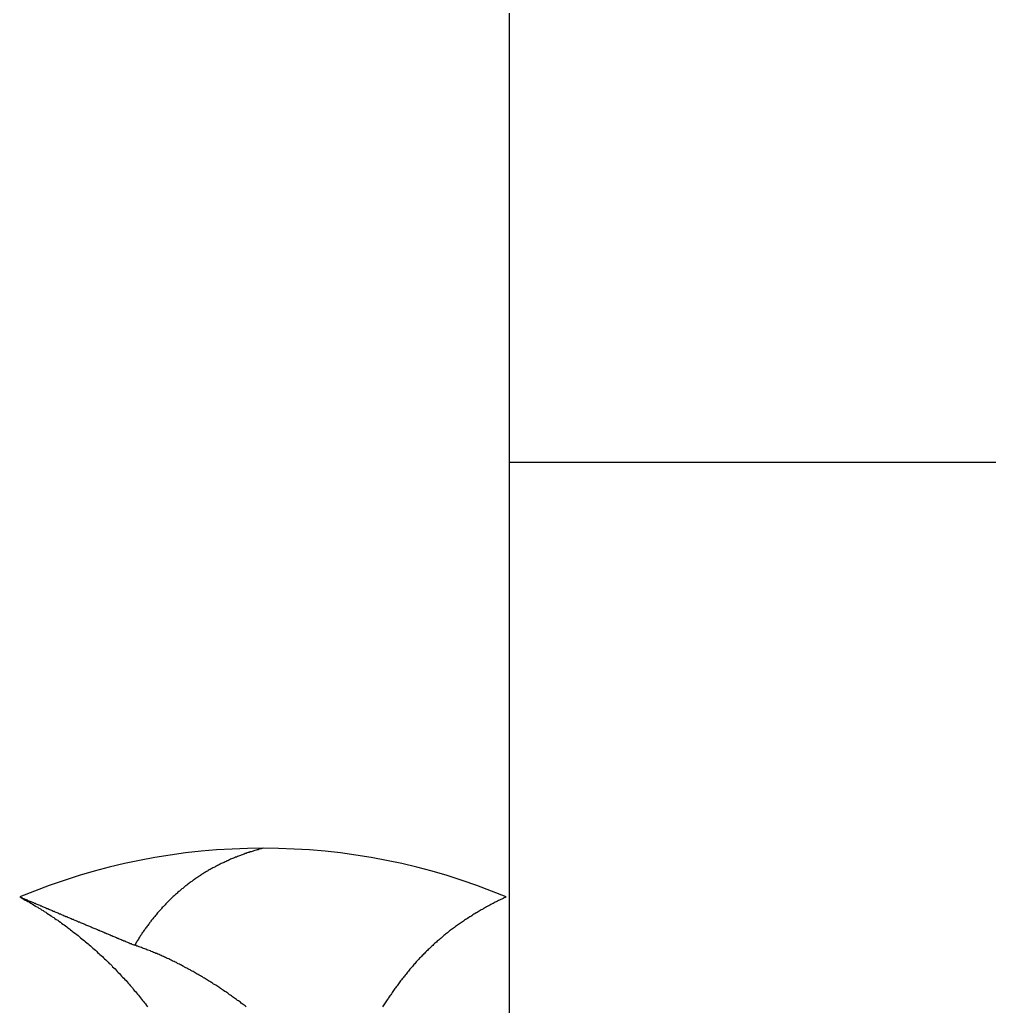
# Model space of a CAD drawing. Extents: x -644 to 199, y 146 to 558.
# Drawn here: x -474.785 to -470.799, y 357.162 to 361.216 of the extents above; entities that cross this region are included whole.
import ezdxf

# ---------------------------------------------------------------- set-up
doc = ezdxf.new("R2010")
doc.units = 0
doc.linetypes.add('CONTINOUS', pattern=[0])
doc.layers.get('0').update_dxf_attribs({"linetype": 'CONTINUOUS'})

msp = doc.modelspace()

# ---------------------------------------------------------------- linework, layer by layer
at = {"color": 7, "linetype": 'CONTINOUS'}
for p, q in [((-472.7728, 396.0611), (-472.7728, 340.5611)), ((-472.7728, 359.3971), (184.2273, 359.3971))]:
    msp.add_line(p, q, dxfattribs=at)
at = {"color": 7}
for points in [[(-473.785, 357.811, 0), (-473.789, 357.81, 0), (-473.793, 357.809, 0), (-473.797, 357.808, 0), (-473.801, 357.807, 0), (-473.805, 357.805, 0), (-473.809, 357.804, 0), (-473.813, 357.803, 0), (-473.818, 357.802, 0), (-473.822, 357.801, 0), (-473.826, 357.799, 0), (-473.83, 357.798, 0), (-473.834, 357.797, 0), (-473.838, 357.796, 0), (-473.842, 357.794, 0), (-473.846, 357.793, 0), (-473.85, 357.792, 0), (-473.854, 357.79, 0), (-473.858, 357.789, 0), (-473.862, 357.787, 0), (-473.866, 357.786, 0), (-473.87, 357.784, 0), (-473.874, 357.783, 0), (-473.878, 357.781, 0), (-473.882, 357.78, 0), (-473.886, 357.778, 0), (-473.89, 357.777, 0), (-473.894, 357.775, 0), (-473.898, 357.774, 0), (-473.902, 357.772, 0), (-473.906, 357.771, 0), (-473.91, 357.769, 0), (-473.914, 357.767, 0), (-473.918, 357.766, 0), (-473.922, 357.764, 0), (-473.926, 357.762, 0), (-473.93, 357.76, 0), (-473.933, 357.759, 0), (-473.937, 357.757, 0), (-473.941, 357.755, 0), (-473.945, 357.753, 0), (-473.949, 357.751, 0), (-473.953, 357.75, 0), (-473.957, 357.748, 0), (-473.961, 357.746, 0), (-473.964, 357.744, 0), (-473.968, 357.742, 0), (-473.972, 357.74, 0), (-473.976, 357.738, 0), (-473.98, 357.736, 0), (-473.983, 357.734, 0), (-473.987, 357.732, 0), (-473.991, 357.73, 0), (-473.995, 357.728, 0), (-473.998, 357.726, 0), (-474.002, 357.724, 0), (-474.006, 357.722, 0), (-474.01, 357.719, 0), (-474.013, 357.717, 0), (-474.017, 357.715, 0), (-474.021, 357.713, 0), (-474.024, 357.711, 0), (-474.028, 357.708, 0), (-474.032, 357.706, 0), (-474.035, 357.704, 0), (-474.039, 357.702, 0), (-474.042, 357.699, 0), (-474.046, 357.697, 0), (-474.05, 357.695, 0), (-474.053, 357.692, 0), (-474.057, 357.69, 0), (-474.06, 357.688, 0), (-474.064, 357.685, 0), (-474.067, 357.683, 0), (-474.071, 357.68, 0), (-474.074, 357.678, 0), (-474.078, 357.675, 0), (-474.081, 357.673, 0), (-474.085, 357.67, 0), (-474.088, 357.668, 0), (-474.091, 357.665, 0), (-474.095, 357.662, 0), (-474.098, 357.66, 0), (-474.102, 357.657, 0), (-474.105, 357.655, 0), (-474.108, 357.652, 0), (-474.112, 357.649, 0), (-474.115, 357.646, 0), (-474.118, 357.644, 0), (-474.122, 357.641, 0), (-474.125, 357.638, 0), (-474.128, 357.635, 0), (-474.131, 357.633, 0), (-474.135, 357.63, 0), (-474.138, 357.627, 0), (-474.141, 357.624, 0), (-474.144, 357.621, 0), (-474.147, 357.618, 0), (-474.15, 357.616, 0), (-474.154, 357.613, 0), (-474.157, 357.61, 0), (-474.16, 357.607, 0), (-474.163, 357.604, 0), (-474.166, 357.601, 0), (-474.169, 357.598, 0), (-474.172, 357.595, 0), (-474.175, 357.592, 0), (-474.178, 357.589, 0), (-474.181, 357.586, 0), (-474.184, 357.583, 0), (-474.187, 357.579, 0), (-474.19, 357.576, 0), (-474.193, 357.573, 0), (-474.196, 357.57, 0), (-474.199, 357.567, 0), (-474.202, 357.564, 0), (-474.204, 357.561, 0), (-474.207, 357.557, 0), (-474.21, 357.554, 0), (-474.213, 357.551, 0), (-474.216, 357.548, 0), (-474.219, 357.545, 0), (-474.221, 357.541, 0), (-474.224, 357.538, 0), (-474.227, 357.535, 0), (-474.23, 357.531, 0), (-474.232, 357.528, 0), (-474.235, 357.525, 0), (-474.238, 357.521, 0), (-474.24, 357.518, 0), (-474.243, 357.515, 0), (-474.246, 357.511, 0), (-474.248, 357.508, 0), (-474.251, 357.505, 0), (-474.253, 357.501, 0), (-474.256, 357.498, 0), (-474.259, 357.494, 0), (-474.261, 357.491, 0), (-474.264, 357.487, 0), (-474.266, 357.484, 0), (-474.269, 357.48, 0), (-474.271, 357.477, 0), (-474.273, 357.474, 0), (-474.276, 357.47, 0), (-474.278, 357.466, 0), (-474.281, 357.463, 0), (-474.283, 357.459, 0), (-474.285, 357.456, 0), (-474.288, 357.452, 0), (-474.29, 357.449, 0), (-474.292, 357.445, 0), (-474.295, 357.442, 0), (-474.297, 357.438, 0), (-474.299, 357.434, 0), (-474.302, 357.431, 0), (-474.304, 357.427, 0), (-474.306, 357.424, 0), (-474.308, 357.42, 0), (-474.31, 357.416, 0), (-474.313, 357.413, 0)], [(-474.785, 357.611, 0), (-474.779, 357.608, 0), (-474.773, 357.605, 0), (-474.768, 357.602, 0), (-474.762, 357.598, 0), (-474.756, 357.595, 0), (-474.751, 357.592, 0), (-474.745, 357.589, 0), (-474.739, 357.585, 0), (-474.734, 357.582, 0), (-474.728, 357.579, 0), (-474.722, 357.575, 0), (-474.717, 357.572, 0), (-474.711, 357.569, 0), (-474.706, 357.565, 0), (-474.7, 357.562, 0), (-474.695, 357.558, 0), (-474.689, 357.555, 0), (-474.684, 357.551, 0), (-474.678, 357.548, 0), (-474.673, 357.544, 0), (-474.667, 357.54, 0), (-474.662, 357.537, 0), (-474.656, 357.533, 0), (-474.651, 357.529, 0), (-474.645, 357.526, 0), (-474.64, 357.522, 0), (-474.635, 357.518, 0), (-474.629, 357.515, 0), (-474.624, 357.511, 0), (-474.618, 357.507, 0), (-474.613, 357.503, 0), (-474.608, 357.499, 0), (-474.602, 357.496, 0), (-474.597, 357.492, 0), (-474.592, 357.488, 0), (-474.587, 357.484, 0), (-474.581, 357.48, 0), (-474.576, 357.476, 0), (-474.571, 357.472, 0), (-474.566, 357.468, 0), (-474.56, 357.464, 0), (-474.555, 357.46, 0), (-474.55, 357.456, 0), (-474.545, 357.452, 0), (-474.54, 357.448, 0), (-474.535, 357.443, 0), (-474.53, 357.439, 0), (-474.524, 357.435, 0), (-474.519, 357.431, 0), (-474.514, 357.427, 0), (-474.509, 357.422, 0), (-474.504, 357.418, 0), (-474.499, 357.414, 0), (-474.494, 357.41, 0), (-474.489, 357.405, 0), (-474.484, 357.401, 0), (-474.479, 357.397, 0), (-474.474, 357.392, 0), (-474.47, 357.388, 0), (-474.465, 357.383, 0), (-474.46, 357.379, 0), (-474.455, 357.375, 0), (-474.45, 357.37, 0), (-474.445, 357.366, 0), (-474.44, 357.361, 0), (-474.436, 357.357, 0), (-474.431, 357.352, 0), (-474.426, 357.347, 0), (-474.421, 357.343, 0), (-474.417, 357.338, 0), (-474.412, 357.334, 0), (-474.407, 357.329, 0), (-474.403, 357.324, 0), (-474.398, 357.32, 0), (-474.393, 357.315, 0), (-474.389, 357.31, 0), (-474.384, 357.305, 0), (-474.38, 357.301, 0), (-474.375, 357.296, 0), (-474.371, 357.291, 0), (-474.366, 357.286, 0), (-474.362, 357.281, 0), (-474.357, 357.277, 0), (-474.353, 357.272, 0), (-474.348, 357.267, 0), (-474.344, 357.262, 0), (-474.339, 357.257, 0), (-474.335, 357.252, 0), (-474.331, 357.247, 0), (-474.326, 357.242, 0), (-474.322, 357.237, 0), (-474.318, 357.232, 0), (-474.314, 357.227, 0), (-474.309, 357.222, 0), (-474.305, 357.217, 0), (-474.301, 357.212, 0), (-474.297, 357.207, 0), (-474.293, 357.202, 0), (-474.289, 357.197, 0), (-474.284, 357.191, 0), (-474.28, 357.186, 0), (-474.276, 357.181, 0), (-474.272, 357.176, 0), (-474.268, 357.171, 0), (-474.264, 357.165, 0), (-474.26, 357.16, 0)], [(-474.785, 357.611, 0), (-474.781, 357.61, 0), (-474.777, 357.608, 0), (-474.774, 357.606, 0), (-474.77, 357.605, 0), (-474.766, 357.603, 0), (-474.762, 357.602, 0), (-474.759, 357.6, 0), (-474.755, 357.599, 0), (-474.751, 357.597, 0), (-474.748, 357.595, 0), (-474.744, 357.594, 0), (-474.74, 357.592, 0), (-474.736, 357.591, 0), (-474.733, 357.589, 0), (-474.729, 357.588, 0), (-474.725, 357.586, 0), (-474.722, 357.585, 0), (-474.718, 357.583, 0), (-474.714, 357.581, 0), (-474.71, 357.58, 0), (-474.707, 357.578, 0), (-474.703, 357.577, 0), (-474.699, 357.575, 0), (-474.696, 357.574, 0), (-474.692, 357.572, 0), (-474.688, 357.57, 0), (-474.684, 357.569, 0), (-474.681, 357.567, 0), (-474.677, 357.566, 0), (-474.673, 357.564, 0), (-474.669, 357.563, 0), (-474.666, 357.561, 0), (-474.662, 357.56, 0), (-474.658, 357.558, 0), (-474.655, 357.556, 0), (-474.651, 357.555, 0), (-474.647, 357.553, 0), (-474.643, 357.552, 0), (-474.64, 357.55, 0), (-474.636, 357.549, 0), (-474.632, 357.547, 0), (-474.629, 357.545, 0), (-474.625, 357.544, 0), (-474.621, 357.542, 0), (-474.617, 357.541, 0), (-474.614, 357.539, 0), (-474.61, 357.538, 0), (-474.606, 357.536, 0), (-474.603, 357.534, 0), (-474.599, 357.533, 0), (-474.595, 357.531, 0), (-474.591, 357.53, 0), (-474.588, 357.528, 0), (-474.584, 357.527, 0), (-474.58, 357.525, 0), (-474.577, 357.524, 0), (-474.573, 357.522, 0), (-474.569, 357.52, 0), (-474.565, 357.519, 0), (-474.562, 357.517, 0), (-474.558, 357.516, 0), (-474.554, 357.514, 0), (-474.551, 357.513, 0), (-474.547, 357.511, 0), (-474.543, 357.509, 0), (-474.539, 357.508, 0), (-474.536, 357.506, 0), (-474.532, 357.505, 0), (-474.528, 357.503, 0), (-474.524, 357.502, 0), (-474.521, 357.5, 0), (-474.517, 357.499, 0), (-474.513, 357.497, 0), (-474.51, 357.495, 0), (-474.506, 357.494, 0), (-474.502, 357.492, 0), (-474.498, 357.491, 0), (-474.495, 357.489, 0), (-474.491, 357.488, 0), (-474.487, 357.486, 0), (-474.484, 357.484, 0), (-474.48, 357.483, 0), (-474.476, 357.481, 0), (-474.472, 357.48, 0), (-474.469, 357.478, 0), (-474.465, 357.477, 0), (-474.461, 357.475, 0), (-474.458, 357.474, 0), (-474.454, 357.472, 0), (-474.45, 357.47, 0), (-474.446, 357.469, 0), (-474.443, 357.467, 0), (-474.439, 357.466, 0), (-474.435, 357.464, 0), (-474.432, 357.463, 0), (-474.428, 357.461, 0), (-474.424, 357.459, 0), (-474.42, 357.458, 0), (-474.417, 357.456, 0), (-474.413, 357.455, 0), (-474.409, 357.453, 0), (-474.406, 357.452, 0), (-474.402, 357.45, 0), (-474.398, 357.449, 0), (-474.394, 357.447, 0), (-474.391, 357.445, 0), (-474.387, 357.444, 0), (-474.383, 357.442, 0), (-474.38, 357.441, 0), (-474.376, 357.439, 0), (-474.372, 357.438, 0), (-474.368, 357.436, 0), (-474.365, 357.434, 0), (-474.361, 357.433, 0), (-474.357, 357.431, 0), (-474.353, 357.43, 0), (-474.35, 357.428, 0), (-474.346, 357.427, 0), (-474.342, 357.425, 0), (-474.339, 357.424, 0), (-474.335, 357.422, 0), (-474.331, 357.42, 0), (-474.327, 357.419, 0), (-474.324, 357.417, 0), (-474.32, 357.416, 0), (-474.316, 357.414, 0), (-474.313, 357.413, 0)], [(-472.785, 357.611, 0), (-472.789, 357.609, 0), (-472.794, 357.607, 0), (-472.798, 357.605, 0), (-472.803, 357.602, 0), (-472.807, 357.6, 0), (-472.812, 357.598, 0), (-472.817, 357.596, 0), (-472.821, 357.594, 0), (-472.826, 357.591, 0), (-472.83, 357.589, 0), (-472.834, 357.587, 0), (-472.839, 357.584, 0), (-472.843, 357.582, 0), (-472.848, 357.58, 0), (-472.852, 357.577, 0), (-472.857, 357.575, 0), (-472.861, 357.573, 0), (-472.866, 357.57, 0), (-472.87, 357.568, 0), (-472.875, 357.565, 0), (-472.879, 357.563, 0), (-472.883, 357.56, 0), (-472.888, 357.558, 0), (-472.892, 357.555, 0), (-472.896, 357.553, 0), (-472.901, 357.55, 0), (-472.905, 357.547, 0), (-472.909, 357.545, 0), (-472.914, 357.542, 0), (-472.918, 357.54, 0), (-472.922, 357.537, 0), (-472.927, 357.534, 0), (-472.931, 357.531, 0), (-472.935, 357.529, 0), (-472.939, 357.526, 0), (-472.944, 357.523, 0), (-472.948, 357.52, 0), (-472.952, 357.518, 0), (-472.956, 357.515, 0), (-472.961, 357.512, 0), (-472.965, 357.509, 0), (-472.969, 357.506, 0), (-472.973, 357.503, 0), (-472.977, 357.501, 0), (-472.981, 357.498, 0), (-472.986, 357.495, 0), (-472.99, 357.492, 0), (-472.994, 357.489, 0), (-472.998, 357.486, 0), (-473.002, 357.483, 0), (-473.006, 357.48, 0), (-473.01, 357.477, 0), (-473.014, 357.474, 0), (-473.018, 357.471, 0), (-473.022, 357.467, 0), (-473.026, 357.464, 0), (-473.03, 357.461, 0), (-473.034, 357.458, 0), (-473.038, 357.455, 0), (-473.042, 357.452, 0), (-473.046, 357.448, 0), (-473.049, 357.445, 0), (-473.053, 357.442, 0), (-473.057, 357.439, 0), (-473.061, 357.435, 0), (-473.065, 357.432, 0), (-473.069, 357.429, 0), (-473.072, 357.425, 0), (-473.076, 357.422, 0), (-473.08, 357.419, 0), (-473.084, 357.415, 0), (-473.087, 357.412, 0), (-473.091, 357.409, 0), (-473.095, 357.405, 0), (-473.098, 357.402, 0), (-473.102, 357.398, 0), (-473.106, 357.395, 0), (-473.109, 357.391, 0), (-473.113, 357.388, 0), (-473.117, 357.384, 0), (-473.12, 357.38, 0), (-473.124, 357.377, 0), (-473.127, 357.373, 0), (-473.131, 357.37, 0), (-473.134, 357.366, 0), (-473.138, 357.362, 0), (-473.141, 357.359, 0), (-473.144, 357.355, 0), (-473.148, 357.351, 0), (-473.151, 357.348, 0), (-473.155, 357.344, 0), (-473.158, 357.34, 0), (-473.161, 357.336, 0), (-473.165, 357.333, 0), (-473.168, 357.329, 0), (-473.171, 357.325, 0), (-473.174, 357.321, 0), (-473.178, 357.317, 0), (-473.181, 357.314, 0), (-473.184, 357.31, 0), (-473.187, 357.306, 0), (-473.191, 357.302, 0), (-473.194, 357.298, 0), (-473.197, 357.294, 0), (-473.2, 357.29, 0), (-473.203, 357.286, 0), (-473.206, 357.282, 0), (-473.209, 357.278, 0), (-473.213, 357.274, 0), (-473.216, 357.27, 0), (-473.219, 357.266, 0), (-473.222, 357.262, 0), (-473.225, 357.258, 0), (-473.228, 357.254, 0), (-473.231, 357.25, 0), (-473.234, 357.246, 0), (-473.237, 357.242, 0), (-473.24, 357.238, 0), (-473.243, 357.234, 0), (-473.246, 357.23, 0), (-473.248, 357.226, 0), (-473.251, 357.222, 0), (-473.254, 357.218, 0), (-473.257, 357.213, 0), (-473.26, 357.209, 0), (-473.263, 357.205, 0), (-473.266, 357.201, 0), (-473.269, 357.197, 0), (-473.271, 357.193, 0), (-473.274, 357.188, 0), (-473.277, 357.184, 0), (-473.28, 357.18, 0), (-473.283, 357.176, 0), (-473.285, 357.172, 0), (-473.288, 357.167, 0), (-473.291, 357.163, 0), (-473.294, 357.159, 0)], [(-473.854, 357.16, 0), (-473.858, 357.163, 0), (-473.862, 357.166, 0), (-473.866, 357.169, 0), (-473.87, 357.172, 0), (-473.874, 357.175, 0), (-473.878, 357.178, 0), (-473.882, 357.181, 0), (-473.886, 357.184, 0), (-473.89, 357.186, 0), (-473.894, 357.189, 0), (-473.898, 357.192, 0), (-473.902, 357.195, 0), (-473.906, 357.198, 0), (-473.91, 357.201, 0), (-473.914, 357.204, 0), (-473.918, 357.207, 0), (-473.922, 357.209, 0), (-473.926, 357.212, 0), (-473.93, 357.215, 0), (-473.934, 357.218, 0), (-473.938, 357.221, 0), (-473.942, 357.223, 0), (-473.947, 357.226, 0), (-473.951, 357.229, 0), (-473.955, 357.232, 0), (-473.959, 357.234, 0), (-473.963, 357.237, 0), (-473.967, 357.24, 0), (-473.971, 357.243, 0), (-473.975, 357.245, 0), (-473.979, 357.248, 0), (-473.984, 357.251, 0), (-473.988, 357.253, 0), (-473.992, 357.256, 0), (-473.996, 357.259, 0), (-474, 357.261, 0), (-474.004, 357.264, 0), (-474.009, 357.266, 0), (-474.013, 357.269, 0), (-474.017, 357.272, 0), (-474.021, 357.274, 0), (-474.025, 357.277, 0), (-474.03, 357.279, 0), (-474.034, 357.282, 0), (-474.038, 357.284, 0), (-474.042, 357.287, 0), (-474.047, 357.289, 0), (-474.051, 357.292, 0), (-474.055, 357.294, 0), (-474.059, 357.297, 0), (-474.064, 357.299, 0), (-474.068, 357.302, 0), (-474.072, 357.304, 0), (-474.076, 357.306, 0), (-474.081, 357.309, 0), (-474.085, 357.311, 0), (-474.089, 357.313, 0), (-474.094, 357.316, 0), (-474.098, 357.318, 0), (-474.102, 357.32, 0), (-474.107, 357.323, 0), (-474.111, 357.325, 0), (-474.115, 357.327, 0), (-474.12, 357.33, 0), (-474.124, 357.332, 0), (-474.128, 357.334, 0), (-474.133, 357.336, 0), (-474.137, 357.338, 0), (-474.141, 357.341, 0), (-474.146, 357.343, 0), (-474.15, 357.345, 0), (-474.155, 357.347, 0), (-474.159, 357.349, 0), (-474.163, 357.351, 0), (-474.168, 357.354, 0), (-474.172, 357.356, 0), (-474.177, 357.358, 0), (-474.181, 357.36, 0), (-474.186, 357.362, 0), (-474.19, 357.364, 0), (-474.194, 357.366, 0), (-474.199, 357.368, 0), (-474.203, 357.37, 0), (-474.208, 357.372, 0), (-474.212, 357.374, 0), (-474.217, 357.376, 0), (-474.221, 357.378, 0), (-474.226, 357.379, 0), (-474.23, 357.381, 0), (-474.235, 357.383, 0), (-474.239, 357.385, 0), (-474.244, 357.387, 0), (-474.248, 357.389, 0), (-474.253, 357.391, 0), (-474.258, 357.392, 0), (-474.262, 357.394, 0), (-474.267, 357.396, 0), (-474.271, 357.398, 0), (-474.276, 357.399, 0), (-474.28, 357.401, 0), (-474.285, 357.403, 0), (-474.29, 357.404, 0), (-474.294, 357.406, 0), (-474.299, 357.408, 0), (-474.303, 357.409, 0), (-474.308, 357.411, 0), (-474.313, 357.413, 0)]]:
    msp.add_polyline3d(points, dxfattribs=at)
at = {"color": 7, "linetype": 'CONTINOUS'}
msp.add_arc((-473.7847, 355.2111), 2.6, 67.3801, 112.6199, dxfattribs=at)

doc.saveas('drawing.dxf')
